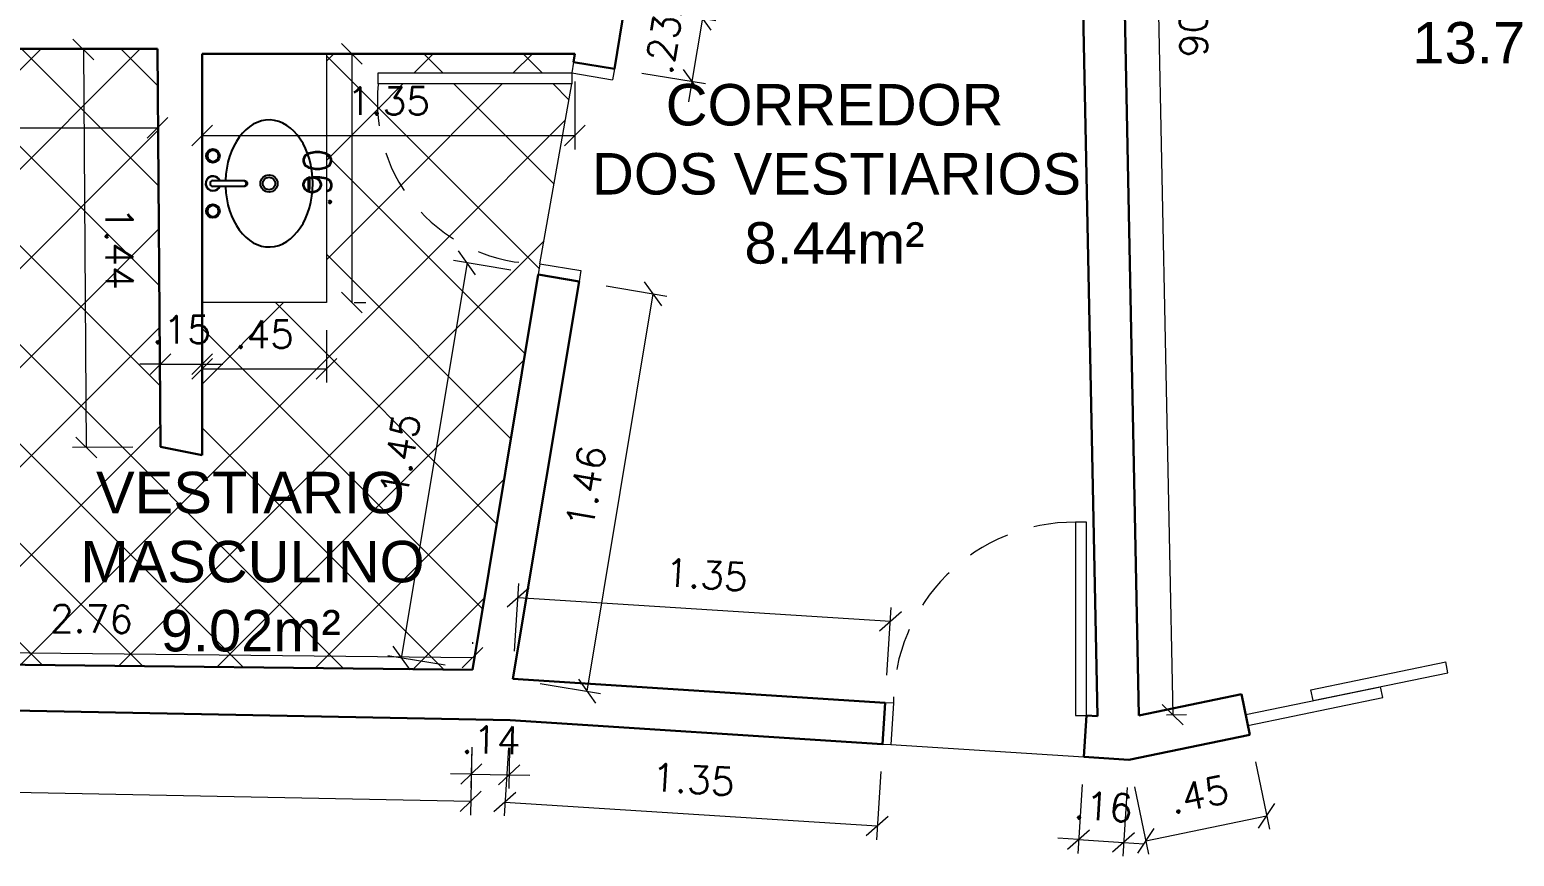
# Model space of a CAD drawing. Header units: centimetres. Extents: x 459.1 to 510, y 305.5 to 323.6.
# Drawn here: x 494.09 to 499.46, y 305.85 to 308.85 of the extents above; entities that cross this region are included whole.
import ezdxf

# ---------------------------------------------------------------- set-up
doc = ezdxf.new("R2010")
doc.units = ezdxf.units.CM
doc.header["$LTSCALE"] = 0.8
doc.linetypes.add('CONTINU', pattern=[0])
doc.linetypes.add('HIDDEN', pattern=[9.525, 6.35, -3.175])
for name, color, linetype, lineweight in [('ARQ-ALVENARIA', 1, 'Continuous', 30), ('ARQ-COTAS', 30, 'Continuous', 9), ('ARQ-ESQ-TRACEJADA', 2, 'HIDDEN', 9), ('ARQ-ESQUADRIA', 2, 'Continuous', 15), ('ARQ-HACHURA', 253, 'Continuous', 9), ('ARQ-MÓVEIS', 170, 'Continuous', 9), ('ARQ-PISO', 4, 'CONTINU', 0), ('ARQ-TEXTO4', 4, 'Continuous', 30)]:
    doc.layers.add(name, color=color, linetype=linetype, lineweight=lineweight)
doc.layers.add('Peça Sanitária', color=9, linetype='Continuous')
doc.styles.add('arial', font='arial.ttf')
doc.styles.add('Romans_Anot', font='romans.shx')
doc.dimstyles.new('Escala 1-50', dxfattribs={"dimscale": 0.5, "dimtxt": 0.2, "dimasz": 0.15, "dimexe": 0.1, "dimexo": 0.2, "dimgap": 0.15, "dimtad": 1, "dimzin": 4, "dimdsep": 46, "dimtxsty": 'Romans_Anot', "dimblk": 'OBLIQUE', "dimcen": 0.25, "dimclrd": 256, "dimclre": 256, "dimclrt": 2, "dimadec": 0, "dimazin": 0, "dimtfac": 1, "dimtix": 1, "dimtmove": 2, "dimatfit": 3, "dimfxl": 1, "dimtfillclr": 256, "dimlwd": -1, "dimlwe": -1, "dimarcsym": 0})

# ---------------------------------------------------------------- blocks, each defined once
blk = doc.blocks.new('_Oblique')
at = {"color": 0, "linetype": 'ByBlock', "lineweight": -2}
blk.add_line((-0.5, -0.5), (0.5, 0.5), dxfattribs=at)
blk = doc.blocks.new('*D212')
at = {"layer": 'ARQ-COTAS', "ltscale": 0.03, "transparency": 16777216}
for p, q in [((491.7078, 306.3281), (491.703, 306.0821)), ((495.6876, 306.2495), (495.6827, 306.0035)), ((491.7039, 306.1321), (495.6837, 306.0535))]:
    blk.add_line(p, q, dxfattribs=at)
at = {"layer": 'Defpoints', "color": 0, "lineweight": 5, "ltscale": 0.03, "transparency": 16777216}
for p in [(491.7098, 306.4281), (495.6896, 306.3495), (495.6837, 306.0535)]:
    blk.add_point(p, dxfattribs=at)
at = {"layer": 'ARQ-COTAS', "ltscale": 0.03, "transparency": 16777216, "xscale": 0.075, "yscale": 0.075, "zscale": 0.075}
for p, rotation in [((491.7039, 306.1321), 178.8685486396014), ((495.6837, 306.0535), 358.8685486396014)]:
    blk.add_blockref('_Oblique', p, dxfattribs=dict(at, rotation=rotation))
at = {"layer": 'ARQ-COTAS', "color": 2, "ltscale": 0.03, "transparency": 16777216, "insert": (493.6963, 306.2177), "char_height": 0.1, "attachment_point": 5, "rotation": 358.8685, "style": 'Romans_Anot'}
blk.add_mtext('3.98', dxfattribs=at)
blk = doc.blocks.new('*D215')
at = {"layer": 'ARQ-COTAS', "ltscale": 0.03, "transparency": 16777216}
for p, q in [((495.6876, 306.2495), (495.6847, 306.1016)), ((495.8246, 306.2468), (495.8217, 306.0989)), ((495.6857, 306.1516), (495.6107, 306.1531)), ((495.6857, 306.1516), (495.8227, 306.1489)), ((495.8227, 306.1489), (495.8977, 306.1474))]:
    blk.add_line(p, q, dxfattribs=at)
at = {"layer": 'Defpoints', "color": 0, "lineweight": 5, "ltscale": 0.03, "transparency": 16777216}
for p in [(495.6896, 306.3495), (495.8266, 306.3468), (495.8227, 306.1489)]:
    blk.add_point(p, dxfattribs=at)
at = {"layer": 'ARQ-COTAS', "ltscale": 0.03, "transparency": 16777216, "xscale": 0.075, "yscale": 0.075, "zscale": 0.075}
for p, rotation in [((495.6857, 306.1516), 358.8685486395919), ((495.8227, 306.1489), 178.868548639592)]:
    blk.add_blockref('_Oblique', p, dxfattribs=dict(at, rotation=rotation))
at = {"layer": 'ARQ-COTAS', "color": 2, "ltscale": 0.03, "transparency": 16777216, "insert": (495.7567, 306.2752), "char_height": 0.1, "attachment_point": 5, "rotation": 358.8685, "style": 'Romans_Anot'}
blk.add_mtext('.14', dxfattribs=at)
blk = doc.blocks.new('*D216')
at = {"layer": 'ARQ-COTAS', "ltscale": 0.03, "transparency": 16777216}
for p, q in [((495.8202, 306.247), (495.8044, 306.0005)), ((497.1675, 306.1606), (497.1517, 305.9142)), ((495.8076, 306.0504), (497.1549, 305.9641))]:
    blk.add_line(p, q, dxfattribs=at)
at = {"layer": 'Defpoints', "color": 0, "lineweight": 5, "ltscale": 0.03, "transparency": 16777216}
for p in [(495.8266, 306.3468), (497.1739, 306.2604), (497.1549, 305.9641)]:
    blk.add_point(p, dxfattribs=at)
at = {"layer": 'ARQ-COTAS', "ltscale": 0.03, "transparency": 16777216, "xscale": 0.075, "yscale": 0.075, "zscale": 0.075}
for p, rotation in [((495.8076, 306.0504), 176.3324212406936), ((497.1549, 305.9641), 356.3324212406936)]:
    blk.add_blockref('_Oblique', p, dxfattribs=dict(at, rotation=rotation))
at = {"layer": 'ARQ-COTAS', "color": 2, "ltscale": 0.03, "transparency": 16777216, "insert": (496.4892, 306.132), "char_height": 0.1, "attachment_point": 5, "rotation": 356.3324, "style": 'Romans_Anot'}
blk.add_mtext('1.35', dxfattribs=at)
blk = doc.blocks.new('*D217')
at = {"layer": 'ARQ-COTAS', "ltscale": 0.03, "transparency": 16777216}
for p, q in [((497.896, 306.1139), (497.88, 305.8645)), ((498.0591, 306.1035), (498.0431, 305.854)), ((497.8832, 305.9144), (497.8083, 305.9192)), ((497.8832, 305.9144), (498.0463, 305.9039)), ((498.0463, 305.9039), (498.1211, 305.8991))]:
    blk.add_line(p, q, dxfattribs=at)
at = {"layer": 'Defpoints', "color": 0, "lineweight": 5, "ltscale": 0.03, "transparency": 16777216}
for p in [(497.9024, 306.2137), (498.0655, 306.2033), (498.0463, 305.9039)]:
    blk.add_point(p, dxfattribs=at)
at = {"layer": 'ARQ-COTAS', "ltscale": 0.03, "transparency": 16777216, "xscale": 0.075, "yscale": 0.075, "zscale": 0.075}
for p, rotation in [((497.8832, 305.9144), 356.3324212406314), ((498.0463, 305.9039), 176.3324212406314)]:
    blk.add_blockref('_Oblique', p, dxfattribs=dict(at, rotation=rotation))
at = {"layer": 'ARQ-COTAS', "color": 2, "ltscale": 0.03, "transparency": 16777216, "insert": (497.9727, 306.0339), "char_height": 0.1, "attachment_point": 5, "rotation": 356.3324, "style": 'Romans_Anot'}
blk.add_mtext('.16', dxfattribs=at)
blk = doc.blocks.new('*D218')
at = {"layer": 'ARQ-COTAS', "ltscale": 0.03, "transparency": 16777216}
for p, q in [((498.5234, 306.1957), (498.5737, 305.9517)), ((498.0857, 306.1053), (498.1361, 305.8613)), ((498.126, 305.9103), (498.5636, 306.0006))]:
    blk.add_line(p, q, dxfattribs=at)
at = {"layer": 'Defpoints', "color": 0, "lineweight": 5, "ltscale": 0.03, "transparency": 16777216}
for p in [(498.5031, 306.2936), (498.0655, 306.2033), (498.5636, 306.0006)]:
    blk.add_point(p, dxfattribs=at)
at = {"layer": 'ARQ-COTAS', "ltscale": 0.03, "transparency": 16777216, "xscale": 0.075, "yscale": 0.075, "zscale": 0.075}
for p, rotation in [((498.5636, 306.0006), 11.66515839806316), ((498.126, 305.9103), 191.6651583980631)]:
    blk.add_blockref('_Oblique', p, dxfattribs=dict(at, rotation=rotation))
at = {"layer": 'ARQ-COTAS', "color": 2, "ltscale": 0.03, "transparency": 16777216, "insert": (498.3195, 306.0779), "char_height": 0.1, "attachment_point": 5, "rotation": 11.6652, "style": 'Romans_Anot'}
blk.add_mtext('.45', dxfattribs=at)
blk = doc.blocks.new('*D334')
at = {"layer": 'ARQ-COTAS', "ltscale": 0.03, "transparency": 16777216}
for p, q in [((498.0996, 311.421), (498.1717, 311.4224)), ((498.1217, 311.4214), (498.2237, 306.3664)), ((498.2016, 306.3659), (498.2737, 306.3674))]:
    blk.add_line(p, q, dxfattribs=at)
at = {"layer": 'Defpoints', "color": 0, "lineweight": 5, "ltscale": 0.03, "transparency": 16777216}
for p in [(497.9997, 311.419), (498.1016, 306.3639), (498.2237, 306.3664)]:
    blk.add_point(p, dxfattribs=at)
at = {"layer": 'ARQ-COTAS', "ltscale": 0.03, "transparency": 16777216, "xscale": 0.075, "yscale": 0.075, "zscale": 0.075}
for p, rotation in [((498.1217, 311.4214), 91.15558634107506), ((498.2237, 306.3664), 271.1555863410751)]:
    blk.add_blockref('_Oblique', p, dxfattribs=dict(at, rotation=rotation))
at = {"layer": 'ARQ-COTAS', "color": 2, "ltscale": 0.03, "transparency": 16777216, "insert": (498.2977, 308.8964), "char_height": 0.1, "attachment_point": 5, "rotation": 271.1556, "style": 'Romans_Anot'}
blk.add_mtext('5.06', dxfattribs=at)
blk = doc.blocks.new('*D335')
at = {"layer": 'ARQ-COTAS', "ltscale": 0.03, "transparency": 16777216}
for p, q in [((495.8426, 306.5963), (495.8583, 306.8412)), ((495.8551, 306.7913), (497.2023, 306.705)), ((497.1898, 306.5099), (497.2055, 306.7549))]:
    blk.add_line(p, q, dxfattribs=at)
at = {"layer": 'Defpoints', "color": 0, "lineweight": 5, "ltscale": 0.03, "transparency": 16777216}
for p in [(497.2023, 306.705), (495.8362, 306.4965), (497.1835, 306.4101)]:
    blk.add_point(p, dxfattribs=at)
at = {"layer": 'ARQ-COTAS', "ltscale": 0.03, "transparency": 16777216, "xscale": 0.075, "yscale": 0.075, "zscale": 0.075}
for p, rotation in [((495.8551, 306.7913), 176.3324212408519), ((497.2023, 306.705), 356.3324212408519)]:
    blk.add_blockref('_Oblique', p, dxfattribs=dict(at, rotation=rotation))
at = {"layer": 'ARQ-COTAS', "color": 2, "ltscale": 0.03, "transparency": 16777216, "insert": (496.5367, 306.8729), "char_height": 0.1, "attachment_point": 5, "rotation": 356.3324, "style": 'Romans_Anot'}
blk.add_mtext('1.35', dxfattribs=at)
blk = doc.blocks.new('*D336')
at = {"layer": 'ARQ-COTAS', "ltscale": 0.03, "transparency": 16777216}
for p, q in [((496.1045, 306.4518), (496.3438, 307.89)), ((496.1742, 307.9183), (496.3932, 307.8818)), ((495.9349, 306.48), (496.1538, 306.4436))]:
    blk.add_line(p, q, dxfattribs=at)
at = {"layer": 'Defpoints', "color": 0, "lineweight": 5, "ltscale": 0.03, "transparency": 16777216}
for p in [(496.0756, 307.9347), (496.3438, 307.89), (495.8362, 306.4965)]:
    blk.add_point(p, dxfattribs=at)
at = {"layer": 'ARQ-COTAS', "ltscale": 0.03, "transparency": 16777216, "xscale": 0.075, "yscale": 0.075, "zscale": 0.075}
for p, rotation in [((496.3438, 307.89), 80.55027179962799), ((496.1045, 306.4518), 260.550271799628)]:
    blk.add_blockref('_Oblique', p, dxfattribs=dict(at, rotation=rotation))
at = {"layer": 'ARQ-COTAS', "color": 2, "ltscale": 0.03, "transparency": 16777216, "insert": (496.1008, 307.1914), "char_height": 0.1, "attachment_point": 5, "rotation": 80.5503, "style": 'Romans_Anot'}
blk.add_mtext('1.46', dxfattribs=at)
blk = doc.blocks.new('*D337')
at = {"layer": 'ARQ-COTAS', "ltscale": 0.03, "transparency": 16777216}
for p, q in [((496.5219, 308.8871), (496.5341, 308.9611)), ((496.3403, 308.9172), (496.5712, 308.8789)), ((496.5219, 308.8871), (496.484, 308.6588)), ((496.3025, 308.6888), (496.5334, 308.6506)), ((496.484, 308.6588), (496.4718, 308.5848))]:
    blk.add_line(p, q, dxfattribs=at)
at = {"layer": 'Defpoints', "color": 0, "lineweight": 5, "ltscale": 0.03, "transparency": 16777216}
for p in [(496.2417, 308.9335), (496.2038, 308.7052), (496.484, 308.6588)]:
    blk.add_point(p, dxfattribs=at)
at = {"layer": 'ARQ-COTAS', "ltscale": 0.03, "transparency": 16777216, "xscale": 0.075, "yscale": 0.075, "zscale": 0.075}
for p, rotation in [((496.5219, 308.8871), 260.5926330034594), ((496.484, 308.6588), 80.59263300345935)]:
    blk.add_blockref('_Oblique', p, dxfattribs=dict(at, rotation=rotation))
at = {"layer": 'ARQ-COTAS', "color": 2, "ltscale": 0.03, "transparency": 16777216, "insert": (496.3796, 308.7934), "char_height": 0.1, "attachment_point": 5, "rotation": 80.5926, "style": 'Romans_Anot'}
blk.add_mtext('.23', dxfattribs=at)
blk = doc.blocks.new('*D430')
at = {"layer": 'ARQ-COTAS', "ltscale": 0.03, "transparency": 16777216}
for p, q in [((494.4508, 308.7757), (494.232, 308.7741)), ((494.282, 308.7745), (494.2928, 307.3335)), ((494.4616, 307.3348), (494.2428, 307.3331))]:
    blk.add_line(p, q, dxfattribs=at)
at = {"layer": 'Defpoints', "color": 0, "lineweight": 5, "ltscale": 0.03, "transparency": 16777216}
for p in [(494.5508, 308.7765), (494.2928, 307.3335), (494.5616, 307.3355)]:
    blk.add_point(p, dxfattribs=at)
at = {"layer": 'ARQ-COTAS', "ltscale": 0.03, "transparency": 16777216, "xscale": 0.075, "yscale": 0.075, "zscale": 0.075}
for p, rotation in [((494.282, 308.7745), 90.4305998302036), ((494.2928, 307.3335), 270.4305998302036)]:
    blk.add_blockref('_Oblique', p, dxfattribs=dict(at, rotation=rotation))
at = {"layer": 'ARQ-COTAS', "color": 2, "ltscale": 0.03, "transparency": 16777216, "insert": (494.4124, 308.0549), "char_height": 0.1, "attachment_point": 5, "rotation": 270.4306, "style": 'Romans_Anot'}
blk.add_mtext('1.44', dxfattribs=at)
blk = doc.blocks.new('*D435')
at = {"layer": 'ARQ-COTAS', "ltscale": 0.03, "transparency": 16777216}
for p, q in [((492.9298, 308.6765), (492.9298, 308.4402)), ((494.5508, 308.6765), (494.5508, 308.4402)), ((492.9298, 308.4902), (494.5508, 308.4902))]:
    blk.add_line(p, q, dxfattribs=at)
at = {"layer": 'Defpoints', "color": 0, "lineweight": 5, "ltscale": 0.03, "transparency": 16777216}
for p in [(492.9298, 308.7765), (494.5508, 308.7765), (494.5508, 308.4902)]:
    blk.add_point(p, dxfattribs=at)
at = {"layer": 'ARQ-COTAS', "ltscale": 0.03, "transparency": 16777216, "xscale": 0.075, "yscale": 0.075, "zscale": 0.075, "rotation": 180}
blk.add_blockref('_Oblique', (492.9298, 308.4902), dxfattribs=at)
at = {"layer": 'ARQ-COTAS', "ltscale": 0.03, "transparency": 16777216, "xscale": 0.075, "yscale": 0.075, "zscale": 0.075}
blk.add_blockref('_Oblique', (494.5508, 308.4902), dxfattribs=at)
at = {"layer": 'ARQ-COTAS', "color": 2, "ltscale": 0.03, "transparency": 16777216, "insert": (493.7403, 308.6152), "char_height": 0.1, "attachment_point": 5, "style": 'Romans_Anot'}
blk.add_mtext('1.62', dxfattribs=at)
blk = doc.blocks.new('*D439')
at = {"layer": 'ARQ-COTAS', "ltscale": 0.03, "transparency": 16777216}
for p, q in [((494.7116, 308.6583), (494.7116, 308.4124)), ((496.0606, 308.6583), (496.0606, 308.4124)), ((494.7116, 308.4624), (496.0606, 308.4624))]:
    blk.add_line(p, q, dxfattribs=at)
at = {"layer": 'Defpoints', "color": 0, "lineweight": 5, "ltscale": 0.03, "transparency": 16777216}
for p in [(494.7116, 308.7583), (496.0606, 308.7583), (496.0606, 308.4624)]:
    blk.add_point(p, dxfattribs=at)
at = {"layer": 'ARQ-COTAS', "ltscale": 0.03, "transparency": 16777216, "xscale": 0.075, "yscale": 0.075, "zscale": 0.075, "rotation": 180}
blk.add_blockref('_Oblique', (494.7116, 308.4624), dxfattribs=at)
at = {"layer": 'ARQ-COTAS', "ltscale": 0.03, "transparency": 16777216, "xscale": 0.075, "yscale": 0.075, "zscale": 0.075}
blk.add_blockref('_Oblique', (496.0606, 308.4624), dxfattribs=at)
at = {"layer": 'ARQ-COTAS', "color": 2, "ltscale": 0.03, "transparency": 16777216, "insert": (495.3861, 308.5874), "char_height": 0.1, "attachment_point": 5, "style": 'Romans_Anot'}
blk.add_mtext('1.35', dxfattribs=at)
blk = doc.blocks.new('*D440')
at = {"layer": 'ARQ-COTAS', "ltscale": 0.03, "transparency": 16777216}
for p, q in [((494.5614, 307.4355), (494.5614, 307.6851)), ((494.7116, 307.4355), (494.7116, 307.6851)), ((494.5614, 307.6351), (494.4864, 307.6351)), ((494.5614, 307.6351), (494.7116, 307.6351)), ((494.7116, 307.6351), (494.7866, 307.6351))]:
    blk.add_line(p, q, dxfattribs=at)
at = {"layer": 'Defpoints', "color": 0, "lineweight": 5, "ltscale": 0.03, "transparency": 16777216}
for p in [(494.7116, 307.6351), (494.5614, 307.3355), (494.7116, 307.3355)]:
    blk.add_point(p, dxfattribs=at)
at = {"layer": 'ARQ-COTAS', "ltscale": 0.03, "transparency": 16777216, "xscale": 0.075, "yscale": 0.075, "zscale": 0.075}
blk.add_blockref('_Oblique', (494.5614, 307.6351), dxfattribs=at)
at = {"layer": 'ARQ-COTAS', "ltscale": 0.03, "transparency": 16777216, "xscale": 0.075, "yscale": 0.075, "zscale": 0.075, "rotation": 180}
blk.add_blockref('_Oblique', (494.7116, 307.6351), dxfattribs=at)
at = {"layer": 'ARQ-COTAS', "color": 2, "ltscale": 0.03, "transparency": 16777216, "insert": (494.6365, 307.7601), "char_height": 0.1, "attachment_point": 5, "style": 'Romans_Anot'}
blk.add_mtext('.15', dxfattribs=at)
blk = doc.blocks.new('*D441')
at = {"layer": 'ARQ-COTAS', "ltscale": 0.03, "transparency": 16777216}
for p, q in [((492.9307, 306.6594), (492.9307, 306.6536)), ((492.9301, 306.6036), (495.6901, 306.5732)), ((495.6907, 306.629), (495.6906, 306.6232))]:
    blk.add_line(p, q, dxfattribs=at)
at = {"layer": 'Defpoints', "color": 0, "lineweight": 5, "ltscale": 0.03, "transparency": 16777216}
for p in [(492.9296, 306.5594), (495.6896, 306.529), (495.6901, 306.5732)]:
    blk.add_point(p, dxfattribs=at)
at = {"layer": 'ARQ-COTAS', "ltscale": 0.03, "transparency": 16777216, "xscale": 0.075, "yscale": 0.075, "zscale": 0.075}
for p, rotation in [((492.9301, 306.6036), 179.3691035341456), ((495.6901, 306.5732), 359.3691035341456)]:
    blk.add_blockref('_Oblique', p, dxfattribs=dict(at, rotation=rotation))
at = {"layer": 'ARQ-COTAS', "color": 2, "ltscale": 0.03, "transparency": 16777216, "insert": (494.3115, 306.7134), "char_height": 0.1, "attachment_point": 5, "rotation": 359.3691, "style": 'Romans_Anot'}
blk.add_mtext('2.76', dxfattribs=at)
blk = doc.blocks.new('*D445')
at = {"layer": 'ARQ-COTAS', "ltscale": 0.03, "transparency": 16777216}
for p, q in [((495.6707, 308.0021), (495.4326, 306.5717)), ((495.829, 307.9757), (495.6214, 308.0103)), ((495.5909, 306.5454), (495.3833, 306.58))]:
    blk.add_line(p, q, dxfattribs=at)
at = {"layer": 'Defpoints', "color": 0, "lineweight": 5, "ltscale": 0.03, "transparency": 16777216}
for p in [(495.9276, 307.9593), (495.4326, 306.5717), (495.6896, 306.529)]:
    blk.add_point(p, dxfattribs=at)
at = {"layer": 'ARQ-COTAS', "ltscale": 0.03, "transparency": 16777216, "xscale": 0.075, "yscale": 0.075, "zscale": 0.075}
for p, rotation in [((495.6707, 308.0021), 80.55025092750328), ((495.4326, 306.5717), 260.5502509275033)]:
    blk.add_blockref('_Oblique', p, dxfattribs=dict(at, rotation=rotation))
at = {"layer": 'ARQ-COTAS', "color": 2, "ltscale": 0.03, "transparency": 16777216, "insert": (495.4284, 307.3074), "char_height": 0.1, "attachment_point": 5, "rotation": 80.5503, "style": 'Romans_Anot'}
blk.add_mtext('1.45', dxfattribs=at)
blk = doc.blocks.new('*D471')
at = {"layer": 'ARQ-COTAS', "ltscale": 0.03, "transparency": 16777216}
for p, q in [((494.7116, 307.7583), (494.7116, 307.5687)), ((495.1616, 307.7583), (495.1616, 307.5687)), ((494.7116, 307.6187), (495.1616, 307.6187))]:
    blk.add_line(p, q, dxfattribs=at)
at = {"layer": 'Defpoints', "color": 0, "lineweight": 5, "ltscale": 0.03, "transparency": 16777216}
for p in [(494.7116, 307.8583), (495.1616, 307.8583), (495.1616, 307.6187)]:
    blk.add_point(p, dxfattribs=at)
at = {"layer": 'ARQ-COTAS', "ltscale": 0.03, "transparency": 16777216, "xscale": 0.075, "yscale": 0.075, "zscale": 0.075, "rotation": 180}
blk.add_blockref('_Oblique', (494.7116, 307.6187), dxfattribs=at)
at = {"layer": 'ARQ-COTAS', "ltscale": 0.03, "transparency": 16777216, "xscale": 0.075, "yscale": 0.075, "zscale": 0.075}
blk.add_blockref('_Oblique', (495.1616, 307.6187), dxfattribs=at)
at = {"layer": 'ARQ-COTAS', "color": 2, "ltscale": 0.03, "transparency": 16777216, "insert": (494.9366, 307.7437), "char_height": 0.1, "attachment_point": 5, "style": 'Romans_Anot'}
blk.add_mtext('.45', dxfattribs=at)
blk = doc.blocks.new('*D472')
at = {"layer": 'ARQ-COTAS', "ltscale": 0.03, "transparency": 16777216}
for p, q in [((495.254, 308.7583), (495.254, 307.8583)), ((495.2616, 308.7583), (495.304, 308.7583)), ((495.2616, 307.8583), (495.304, 307.8583))]:
    blk.add_line(p, q, dxfattribs=at)
at = {"layer": 'Defpoints', "color": 0, "lineweight": 5, "ltscale": 0.03, "transparency": 16777216}
for p in [(495.1616, 308.7583), (495.1616, 307.8583), (495.254, 307.8583)]:
    blk.add_point(p, dxfattribs=at)
at = {"layer": 'ARQ-COTAS', "ltscale": 0.03, "transparency": 16777216, "xscale": 0.075, "yscale": 0.075, "zscale": 0.075}
for p, rotation in [((495.254, 308.7583), 90), ((495.254, 307.8583), 270)]:
    blk.add_blockref('_Oblique', p, dxfattribs=dict(at, rotation=rotation))
at = {"layer": 'ARQ-COTAS', "color": 2, "ltscale": 0.03, "transparency": 16777216, "insert": (495.129, 308.3083), "char_height": 0.1, "attachment_point": 5, "rotation": 90, "style": 'Romans_Anot'}
blk.add_mtext('.90', dxfattribs=at)

msp = doc.modelspace()

# ---------------------------------------------------------------- hatches: boundary and pattern name
at = {"layer": 'ARQ-HACHURA', "ltscale": 0.03, "transparency": 33554687}
h = msp.add_hatch(dxfattribs=at)
h.set_pattern_fill('ANSI37', color=256, scale=0.08, angle=270)
h.paths.add_polyline_path([(493.7807, 310.2804), (493.3357, 310.2804), (493.3357, 310.3004), (493.3157, 310.3004), (493.3174, 310.384), (491.7045, 310.3734), (491.7045, 309.6604), (493.3022, 309.6604), (493.3063, 309.855), (493.3263, 309.855, 0.405729)])
h.paths.add_polyline_path([(493.7952, 310.9704), (493.3502, 310.9704), (493.3502, 310.9904), (493.3302, 310.9904), (493.3335, 311.1441), (491.7045, 311.1334), (491.7045, 310.78), (491.9127, 310.78), (491.9127, 310.7861), (491.921, 310.7861), (492.0176, 310.8119), (492.0176, 310.8161), (492.0259, 310.8161), (492.0259, 310.7227), (492.0176, 310.7227), (492.0176, 310.7268), (491.921, 310.7527), (491.9127, 310.7527), (491.9127, 310.7588), (491.7045, 310.7588), (491.7045, 310.3934), (493.3178, 310.404), (493.3208, 310.5454), (493.3408, 310.5454, 0.406388)])
h.paths.add_polyline_path([(487.0772, 307.3696), (487.0772, 307.4021), (487.0772, 308.1121), (485.9582, 308.1121), (485.9582, 306.6292), (487.0772, 306.6321), (487.0771, 306.6696), (486.3772, 306.6696), (486.3772, 306.7096, -0.431544)])
h.paths.add_polyline_path([(485.9382, 308.1121), (485.1382, 308.1121), (485.1382, 306.6271), (485.3232, 306.6271), (485.9182, 306.6291), (485.9382, 306.6292)])
h.paths.add_polyline_path([(492.9297, 307.1694), (492.9097, 307.1694), (492.9097, 307.2821), (491.7098, 307.2821), (491.7098, 306.5725), (492.9096, 306.5594), (492.9097, 306.7244), (492.9297, 306.7244), (492.9297, 306.7444), (493.3747, 306.7444, 0.427723)])
h.paths.add_polyline_path([(493.375, 307.8399), (492.93, 307.8399), (492.93, 307.8599), (492.9097, 307.8599), (492.9097, 307.9724), (491.7098, 307.9724), (491.7098, 307.3021), (492.9097, 307.3021), (492.9097, 307.4149), (492.9297, 307.4149, 0.400612)])
h.paths.add_polyline_path([(493.5298, 308.6849), (492.9298, 308.6849), (492.9298, 308.7049), (492.9098, 308.7049), (492.9098, 308.7765), (491.7098, 308.7765), (491.7098, 308.3819), (491.9179, 308.3819), (491.9179, 308.388), (491.9262, 308.388), (492.0228, 308.4139), (492.0228, 308.418), (492.0312, 308.418), (492.0312, 308.3246), (492.0228, 308.3246), (492.0228, 308.3288), (491.9262, 308.3547), (491.9179, 308.3547), (491.9179, 308.3607), (491.7098, 308.3607), (491.7098, 307.9924), (492.9097, 307.9924), (492.9097, 308.1049), (492.9297, 308.1049, 0.404302)])
h.paths.add_polyline_path([(493.3211, 309.6102), (493.3211, 309.6104), (493.3011, 309.6104), (493.3017, 309.6404), (491.7045, 309.6404), (491.7045, 308.9204), (493.2865, 308.9204), (493.2917, 309.1654), (493.3117, 309.1654), (493.3117, 309.1854), (493.7567, 309.1854, 0.422113)])
h.paths.add_polyline_path([(494.5508, 308.7765), (492.9298, 308.7765), (492.9298, 308.7049), (493.5298, 308.7049), (493.5298, 308.6849, -0.404302), (492.9297, 308.1049), (492.9297, 307.8599), (492.93, 307.8599), (493.375, 307.8599), (493.375, 307.8399, -0.400612), (492.9297, 307.4149), (492.9297, 307.1694, -0.427723), (493.3747, 306.7444), (493.3747, 306.7244), (492.9297, 306.7244), (492.9296, 306.5592), (495.6896, 306.529), (495.9276, 307.9593), (495.9342, 307.9988, -0.445555), (495.3491, 308.6493), (495.3491, 308.6893), (496.0491, 308.6893), (496.0557, 308.7287), (496.0606, 308.7583), (495.1616, 308.7583), (495.1616, 307.8583), (494.7116, 307.8583), (494.7116, 307.3063), (494.5614, 307.3356)])
h.paths.add_polyline_path([(496.4787, 311.3215), (494.6666, 311.2053), (494.6666, 311.1153), (494.5266, 311.1153), (493.7554, 311.1469), (493.3535, 311.1443), (493.3502, 310.9904), (493.7952, 310.9904), (493.7952, 310.9704, -0.406388), (493.3408, 310.5454), (493.3357, 310.3004), (493.7807, 310.3004), (493.7807, 310.2804, -0.405729), (493.3263, 309.855), (493.3211, 309.6102, -0.421593), (493.7567, 309.1862), (493.7567, 309.1654), (493.3117, 309.1654), (493.3065, 308.9204), (494.5435, 308.9204), (494.5266, 310.4353), (494.6666, 310.4353), (494.6666, 309.8083), (495.1166, 309.8083), (495.1166, 308.9083), (496.0856, 308.9083), (496.0936, 308.9577), (496.1017, 309.007), (495.4017, 309.007), (495.4017, 309.047, -0.480237), (496.2142, 309.6979), (496.2223, 309.7473)])
h.paths.add_polyline_path([(485.9825, 307.3927), (487.105, 307.3927), (487.105, 307.9518), (485.9825, 307.9518)], flags=9)
h.paths.add_polyline_path([(494.317, 306.5275), (495.6378, 306.5275), (495.6378, 307.3392), (494.317, 307.3392)], flags=9)
h.paths.add_polyline_path([(494.5964, 310.2067), (495.7892, 310.2067), (495.7892, 311.0185), (494.5964, 311.0185)], flags=25)
h = msp.add_hatch(dxfattribs=at)
h.set_pattern_fill('ANSI37', color=256, scale=0.08, angle=270)
h.paths.add_polyline_path([(496.2142, 309.6979, 0.480237), (495.4017, 309.047), (496.1017, 309.047)])
h.paths.add_polyline_path([(496.0491, 308.6493), (495.3491, 308.6493, 0.445555), (495.9342, 307.9988)])
h.paths.add_polyline_path([(495.2058, 309.2544), (495.5463, 309.2544), (495.5463, 309.4044), (495.2058, 309.4044)], flags=9)
h.paths.add_polyline_path([(495.2159, 308.5124), (495.5564, 308.5124), (495.5564, 308.6624), (495.2159, 308.6624)], flags=9)

# ---------------------------------------------------------------- linework, layer by layer
at = {"layer": 'ARQ-ALVENARIA'}
for p, q in [((498.1016, 306.3639), (497.9997, 311.419)), ((497.9517, 306.3609), (497.8498, 311.4094)), ((496.2037, 308.7041), (496.2417, 308.9335)), ((491.7098, 308.7765), (494.5508, 308.7765)), ((494.5508, 308.7765), (494.5614, 307.3355)), ((494.7116, 307.3063), (494.7116, 308.7583)), ((494.7116, 308.7583), (496.0606, 308.7583)), ((494.7116, 308.7583), (495.1116, 308.7583)), ((496.0606, 308.7583), (496.0557, 308.7287)), ((496.0557, 308.7287), (496.2037, 308.7041)), ((495.6896, 306.529), (495.9276, 307.9593)), ((496.0756, 307.9347), (495.8362, 306.4965)), ((495.9276, 307.9593), (496.0756, 307.9347)), ((494.7116, 307.3063), (494.5616, 307.3355)), ((495.6896, 306.529), (491.7098, 306.5725)), ((495.8362, 306.4965), (497.1835, 306.4101)), ((495.8266, 306.3468), (491.5598, 306.431)), ((498.1016, 306.3639), (498.4728, 306.4405)), ((498.4728, 306.4405), (498.5031, 306.2936)), ((497.1835, 306.4101), (497.1739, 306.2604)), ((495.8266, 306.3468), (497.1739, 306.2604)), ((497.912, 306.3634), (497.9024, 306.2137)), ((497.9517, 306.3609), (497.912, 306.3634)), ((498.0655, 306.2033), (498.5031, 306.2936)), ((497.9024, 306.2137), (498.0655, 306.2033))]:
    msp.add_line(p, q, dxfattribs=at)
at = {"layer": 'ARQ-ESQ-TRACEJADA', "ltscale": 0.03}
for centre, radius, start, end in [((495.9342, 308.5871), 0.5884, 173.9376, 270), ((497.8686, 306.4082), 0.6552, 89.7088, 180)]:
    msp.add_arc(centre, radius, start, end, dxfattribs=at)
at = {"layer": 'ARQ-ESQUADRIA'}
for p, q in [((496.0557, 308.7287), (496.0491, 308.6893)), ((496.0491, 308.6893), (496.1971, 308.6646)), ((496.2037, 308.7041), (496.1971, 308.6646)), ((495.9342, 307.9988), (495.9276, 307.9593)), ((495.9342, 307.9988), (495.9276, 307.9593)), ((495.9342, 307.9988), (496.0822, 307.9741)), ((496.0822, 307.9741), (496.0756, 307.9347)), ((498.7239, 306.4566), (499.2118, 306.5574)), ((499.2199, 306.5182), (499.2118, 306.5574)), ((499.2199, 306.5182), (499.2118, 306.5574)), ((498.732, 306.4174), (499.2199, 306.5182)), ((498.488, 306.3671), (498.9759, 306.4678)), ((498.4961, 306.3279), (498.984, 306.4286)), ((498.732, 306.4174), (498.7239, 306.4566)), ((498.984, 306.4286), (498.9759, 306.4678)), ((497.2134, 306.4082), (497.1835, 306.4101)), ((497.2134, 306.4082), (497.2038, 306.2585)), ((497.1739, 306.2604), (497.2038, 306.2585))]:
    msp.add_line(p, q, dxfattribs=at)
for points in [[(496.0491, 308.6893), (496.0491, 308.6493), (495.3491, 308.6493), (495.3491, 308.6893)], [(497.912, 306.3634), (497.912, 307.0634), (497.872, 307.0634), (497.872, 306.3634)]]:
    msp.add_lwpolyline(points, close=True, dxfattribs=at)
at = {"layer": 'ARQ-MÓVEIS'}
for p, q in [((495.1616, 308.7583), (495.1616, 307.8583)), ((495.1616, 307.8583), (494.7116, 307.8583))]:
    msp.add_line(p, q, dxfattribs=at)
at = {"layer": 'ARQ-PISO', "ltscale": 0.03}
msp.add_line((495.9342, 307.9988), (496.0491, 308.6493), dxfattribs=at)
at = {"layer": 'ARQ-PISO'}
msp.add_line((497.2038, 306.2585), (497.9024, 306.2137), dxfattribs=at)
at = {"layer": 'Peça Sanitária'}
for p, q in [((494.751, 308.2995), (494.8615, 308.2995)), ((494.8615, 308.2995), (494.8628, 308.2995)), ((494.8635, 308.2995), (494.8646, 308.2995)), ((494.8615, 308.2789), (494.751, 308.2789)), ((494.8628, 308.2789), (494.8615, 308.2789)), ((494.8646, 308.2789), (494.8635, 308.2789))]:
    msp.add_line(p, q, dxfattribs=at)
for points in [[(494.8718, 308.2892, 0), (494.8716, 308.291, 0), (494.8711, 308.2927, 0), (494.8704, 308.2944, 0), (494.8693, 308.2958, 0), (494.8681, 308.2971, 0), (494.8666, 308.2981, 0), (494.865, 308.2989, 0), (494.8633, 308.2994, 0), (494.8615, 308.2995, 0)], [(494.8628, 308.2995, 0), (494.8646, 308.2994, 0), (494.8663, 308.2989, 0), (494.868, 308.2981, 0), (494.8694, 308.2971, 0), (494.8707, 308.2958, 0), (494.8717, 308.2944, 0), (494.8725, 308.2927, 0), (494.873, 308.291, 0), (494.8731, 308.2892, 0), (494.873, 308.2874, 0), (494.8725, 308.2857, 0), (494.8717, 308.284, 0), (494.8707, 308.2826, 0), (494.8694, 308.2813, 0), (494.868, 308.2803, 0), (494.8663, 308.2795, 0), (494.8646, 308.279, 0), (494.8628, 308.2789, 0)], [(494.8646, 308.2995, 0), (494.8664, 308.2993, 0), (494.8681, 308.2989, 0), (494.8698, 308.2981, 0), (494.8712, 308.2971, 0), (494.8725, 308.2958, 0), (494.8735, 308.2944, 0), (494.8743, 308.2927, 0), (494.8747, 308.291, 0), (494.8749, 308.2892, 0), (494.8747, 308.2874, 0), (494.8743, 308.2857, 0), (494.8735, 308.284, 0), (494.8725, 308.2826, 0), (494.8712, 308.2813, 0), (494.8698, 308.2803, 0), (494.8681, 308.2795, 0), (494.8664, 308.2791, 0), (494.8646, 308.2789, 0)], [(494.8732, 308.2892, 0), (494.873, 308.291, 0), (494.8726, 308.2927, 0), (494.8718, 308.2944, 0), (494.8708, 308.2958, 0), (494.8695, 308.2971, 0), (494.8681, 308.2981, 0), (494.8664, 308.2989, 0), (494.8651, 308.2993, 0)], [(494.8615, 308.2789, 0), (494.8633, 308.279, 0), (494.865, 308.2795, 0), (494.8666, 308.2803, 0), (494.8681, 308.2813, 0), (494.8694, 308.2826, 0), (494.8704, 308.2841, 0), (494.8711, 308.2857, 0), (494.8716, 308.2874, 0), (494.8718, 308.2892, 0)], [(494.8615, 308.2789, 0), (494.8615, 308.2789, 0)], [(494.8651, 308.2791, 0), (494.8668, 308.2797, 0), (494.8684, 308.2805, 0), (494.8699, 308.2816, 0), (494.8711, 308.2829, 0), (494.872, 308.2844, 0), (494.8727, 308.2861, 0), (494.8731, 308.2878, 0), (494.8732, 308.2892, 0)]]:
    msp.add_polyline3d(points, dxfattribs=at)
for centre, radius in [((494.751, 308.3891), 0.025), ((494.954, 308.2891), 0.031), ((494.954, 308.2891), 0.0225), ((494.751, 308.1893), 0.025)]:
    msp.add_circle(centre, radius, dxfattribs=at)
for centre, radius, start, end in [((494.751, 308.3891), 0.02, 270, 180), ((494.751, 308.3891), 0.02, 0, 180), ((494.751, 308.3891), 0.02, 180, 270), ((494.751, 308.3891), 0.02, 270, 0), ((494.751, 308.2891), 0.027, 22.6883, 270), ((494.751, 308.2891), 0.026, 23.6074, 336.7721), ((494.751, 308.2892), 0.0103, 90, 270), ((495.0987, 308.3092), 0.0025, 4.2454, 184.2454), ((494.8293, 308.2892), 0.2677, 355.7546, 4.2454), ((494.8293, 308.2892), 0.2727, 355.7546, 4.2454), ((494.751, 308.2891), 0.027, 270, 337.6771), ((495.0987, 308.2692), 0.0025, 175.7546, 355.7546), ((494.751, 308.1893), 0.02, 270, 180), ((494.751, 308.1893), 0.02, 0, 180), ((494.751, 308.1893), 0.02, 180, 270), ((494.751, 308.1893), 0.02, 270, 0)]:
    msp.add_arc(centre, radius, start, end, dxfattribs=at)
msp.add_ellipse((494.954, 308.2892), major_axis=(0, 0.2299), ratio=0.687346, start_param=1.615746, end_param=7.809032, dxfattribs=at)

# ---------------------------------------------------------------- texts
at = {"layer": 'ARQ-TEXTO4', "ltscale": 0.03, "char_height": 0.15, "attachment_point": 1, "style": 'arial'}
for s, insert in [('\\pi0.4413,t1.4913;RECEBIMENTO B\\P\\pi0.92369,t1.97369;13.78m²', (498.1674, 309.1236)), ('\\pi0.69025,t1.74025;CORREDOR \\P\\pi0.4235,t1.4735;DOS VESTIARIOS\\P\\pi0.9748,t2.0248;8.44m²', (495.6991, 308.6493)), ('\\pi0.74115,t1.79115;VESTIARIO \\P\\pi0.68447,t1.73447;MASCULINO\\P\\pi0.9749,t2.0249;9.02m²', (493.5869, 307.2458))]:
    msp.add_mtext_dynamic_manual_height_columns(s, width=2.589806, gutter_width=39.7083, heights=[0], dxfattribs=dict(at, insert=insert))

# ---------------------------------------------------------------- dimensions: what is measured, and where the dimension line sits
at = {"layer": 'ARQ-COTAS', "ltscale": 0.03}
for p1, p2, distance, picture, middle in [((497.9997, 311.419), (498.1016, 306.3639), 0.1221, '*D334', (498.2977, 308.8964)), ((496.2417, 308.9335), (496.2038, 308.7052), 0.284, '*D337', (496.3796, 308.7934)), ((494.5508, 308.7765), (494.5616, 307.3355), -0.2688, '*D430', (494.4124, 308.0549)), ((492.9298, 308.7765), (494.5508, 308.7765), -0.2863, '*D435', (493.7403, 308.6152)), ((495.9276, 307.9593), (495.6896, 306.529), -0.2605, '*D445', (495.4284, 307.3074)), ((495.8362, 306.4965), (496.0756, 307.9347), -0.2719, '*D336', (496.1008, 307.1914)), ((495.8362, 306.4965), (497.1835, 306.4101), 0.2954, '*D335', (496.5367, 306.8729)), ((492.9296, 306.5594), (495.6896, 306.529), 0.0442, '*D441', (494.3115, 306.7134)), ((491.7098, 306.4281), (495.6896, 306.3495), -0.2961, '*D212', (493.6963, 306.2177)), ((495.6896, 306.3495), (495.8266, 306.3468), -0.1979, '*D215', (495.7567, 306.2752)), ((495.8266, 306.3468), (497.1739, 306.2604), -0.297, '*D216', (496.4892, 306.132)), ((498.0655, 306.2033), (498.5031, 306.2936), -0.2992, '*D218', (498.3195, 306.0779)), ((497.9024, 306.2137), (498.0655, 306.2033), -0.3, '*D217', (497.9727, 306.0339))]:
    dim = msp.add_aligned_dim(p1=p1, p2=p2, distance=distance, dimstyle='Escala 1-50', dxfattribs=at)
    dim.commit()
    dim.dimension.update_dxf_attribs({"geometry": picture, "text_midpoint": middle})
dim = msp.add_linear_dim(base=(495.254, 307.8583), p1=(495.1616, 308.7583), p2=(495.1616, 307.8583), angle=90, dimstyle='Escala 1-50', dxfattribs=at)
dim.commit()
dim.dimension.update_dxf_attribs({"geometry": '*D472', "text_midpoint": (495.129, 308.3083)})
for base, p1, p2, picture, middle in [((496.0606, 308.4624), (494.7116, 308.7583), (496.0606, 308.7583), '*D439', (495.3861, 308.5874)), ((494.7116, 307.6351), (494.5614, 307.3355), (494.7116, 307.3355), '*D440', (494.6365, 307.7601)), ((495.1616, 307.6187), (494.7116, 307.8583), (495.1616, 307.8583), '*D471', (494.9366, 307.7437))]:
    dim = msp.add_linear_dim(base=base, p1=p1, p2=p2, dimstyle='Escala 1-50', dxfattribs=at)
    dim.commit()
    dim.dimension.update_dxf_attribs({"geometry": picture, "text_midpoint": middle})

doc.saveas('drawing.dxf')
